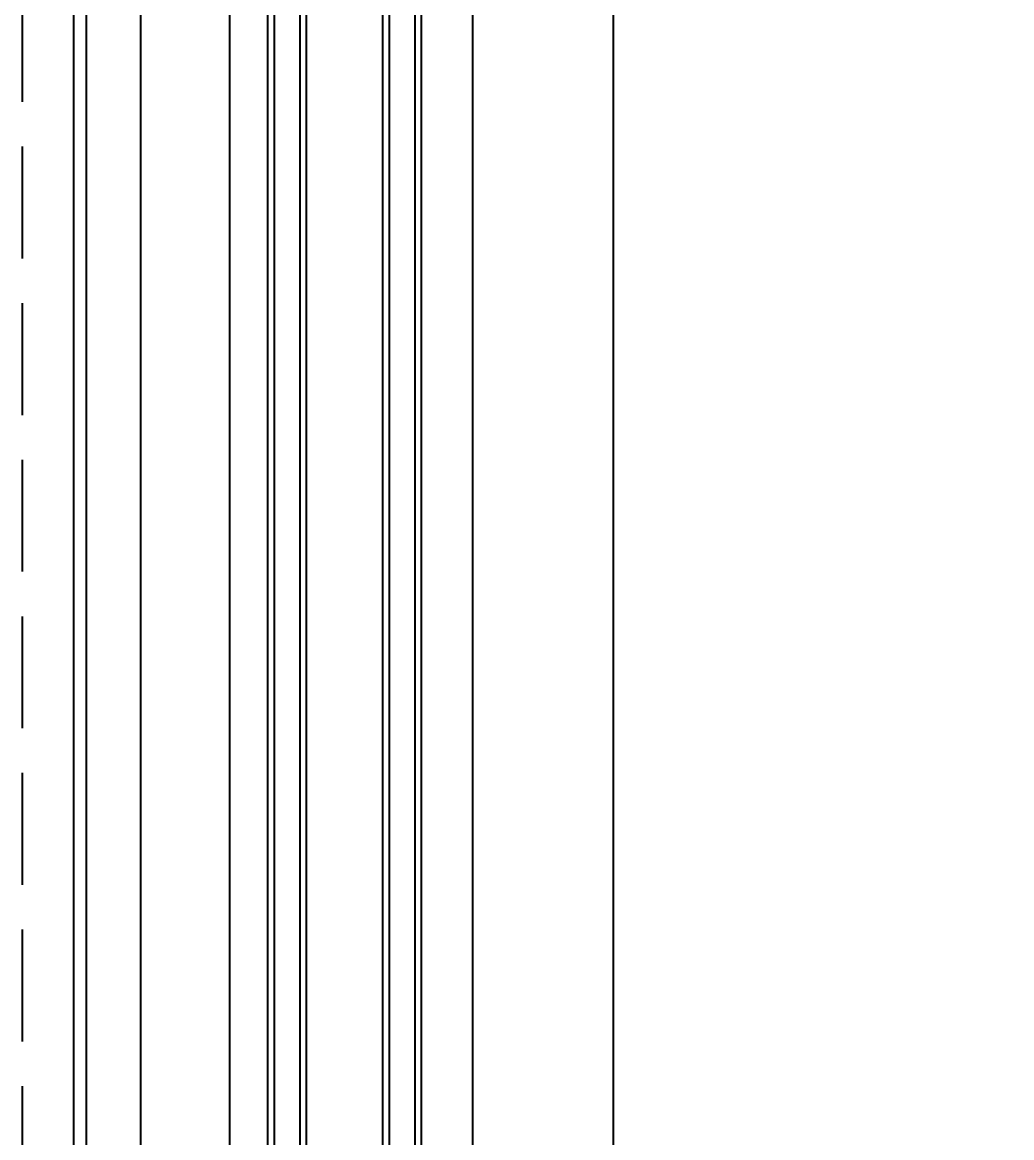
# Model space of a CAD drawing. Extents: x 220580 to 2027826, y -309201 to 71987.
# Drawn here: x 289529.2 to 289684, y -160620.9 to -160446.4 of the extents above; entities that cross this region are included whole.
import ezdxf

# ---------------------------------------------------------------- set-up
doc = ezdxf.new("R2010")
doc.units = 0
doc.linetypes.add('ZN-DASH', pattern=[0.35, 0.25, -0.1])
for name, color, linetype in [('!ZN1-填充-8', 8, 'Continuous'), ('!ZN3-玻璃幕墙-4', 4, 'Continuous'), ('!ZN5-钢材投影-40', 40, 'Continuous'), ('!ZN5-铝材投影-112', 112, 'Continuous'), ('!ZN6-虚线-8', 8, 'ZN-DASH'), ('DIM', 173, 'Continuous')]:
    doc.layers.add(name, color=color, linetype=linetype)
doc.styles.add('DHTEXT-1', font='ROMANS.shx', dxfattribs={"width": 0.7, "bigfont": 'CHINESE.shx'})
doc.dimstyles.new('ZN3', dxfattribs={"dimscale": 3, "dimtxt": 2.5, "dimasz": 1.5, "dimexe": 1, "dimexo": 2, "dimgap": 0.9, "dimtad": 1, "dimdec": 0, "dimdsep": 46, "dimtxsty": 'DHTEXT-1', "dimblk": 'ARCHTICK', "dimcen": 2.5, "dimclrd": 173, "dimclre": 173, "dimclrt": 7, "dimazin": 2, "dimtfac": 1, "dimtix": 1, "dimtmove": 2, "dimatfit": 3, "dimfxl": 0, "dimarcsym": 0})

# ---------------------------------------------------------------- blocks, each defined once
blk = doc.blocks.new('*U173')
at = {"layer": '!ZN1-填充-8'}
for p, q in [((2.058937752735802e-06, 22.99999999999977), (615.0439453725419, 23.00000000001777)), ((1.029468876367901e-06, 19.00000102946865), (615.043944343073, 19.00000102948664)), ((1.029468876367901e-06, 4.999999091356358), (615.043944343073, 4.999999091374344)), ((2.058937752735801e-06, 1.000000120825234), (615.0439453725419, 1.000000120843221))]:
    blk.add_line(p, q, dxfattribs=at)
at = {"layer": '!ZN3-玻璃幕墙-4'}
for points in [[(615.0439453725419, 24.00000000001777), (1.000002058937753, 23.99999999999977), (2.058937752735802e-06, 22.99999999999977), (2.058937752735801e-06, 18.99999999999977), (1.000002058937753, 17.99999999999977), (615.0439453725419, 18.00000000001776)], [(615.0439453725423, 6.000000000017759), (1.000002058937298, 5.999999999999773), (2.058936843241099e-06, 4.999999999999773), (2.058935933746397e-06, 0.9999999999997726), (1.000002058935479, 0), (615.0439453725423, 1.957827227304284e-11)]]:
    blk.add_lwpolyline(points, dxfattribs=at)
blk = doc.blocks.new('20250825140909')
at = {"layer": '!ZN5-钢材投影-40', "ltscale": 0.3}
blk.add_line((-2254.46323927131, 4985.000000114553), (-2254.463239271368, 4318.956055537157), dxfattribs=at)
at = {"layer": '!ZN5-铝材投影-112'}
for p, q in [((-2192.063242157747, 4949.999999999651), (-2192.063242157747, 4318.956055537157)), ((-2170.063239226525, 4949.999999999651), (-2170.063239226525, 4318.956055537157)), ((-2252.464945322019, 4901.999999878695), (-2252.464945322019, 4318.956055537157)), ((-2243.964974188653, 4901.999999878695), (-2243.964974188653, 4318.956055537157)), ((-2230.063255124027, 4901.999999878695), (-2230.063255124027, 4318.956055537157))]:
    blk.add_line(p, q, dxfattribs=at)
at = {"layer": '!ZN6-虚线-8', "color": 8, "linetype": 'ZN-DASH', "ltscale": 70}
blk.add_line((-2262.463239271368, 4985.000000114553), (-2262.463239271368, 4318.956055537157), dxfattribs=at)
at = {"layer": '!ZN3-玻璃幕墙-4', "xscale": -1.000000000000006, "rotation": 90}
blk.add_blockref('*U173', (-2200.063239271345, 4934.000000909698), dxfattribs=at)
blk = doc.blocks.new('_ArchTick')
at = {"color": 0, "linetype": 'ByBlock', "const_width": 0.4}
blk.add_lwpolyline([(-0.5, -0.5), (0.5, 0.5)], dxfattribs=at)
blk = doc.blocks.new('*D890')
at = {"layer": 'Defpoints', "color": 0, "ltscale": 30, "transparency": 16777216}
for p in [(289649.0025146006, -160329.3509701898), (290416.3379732165, -160329.3509701898), (289591.625834487, -161279.3509698584)]:
    blk.add_point(p, dxfattribs=at)
at = {"layer": 'DIM', "color": 173, "linetype": 'ByBlock', "lineweight": -2, "ltscale": 30, "transparency": 16777216}
for p, q in [((290416.3379732165, -160329.3509701898), (290416.3379732165, -160029.3509701898)), ((290049.0025146006, -160329.3509701898), (290616.3379732165, -160329.3509701898)), ((290416.3379732165, -161279.3509698584), (290416.3379732165, -160329.3509701898)), ((289991.625834487, -161279.3509698584), (290616.3379732165, -161279.3509698584)), ((290416.3379732165, -161279.3509698584), (290416.3379732165, -161579.3509698584))]:
    blk.add_line(p, q, dxfattribs=at)
at = {"layer": 'DIM', "color": 173, "lineweight": -2, "ltscale": 30, "transparency": 16777216, "xscale": 300, "yscale": 300, "zscale": 300}
for p, rotation in [((290416.3379732165, -160329.3509701898), 270), ((290416.3379732165, -161279.3509698584), 90)]:
    blk.add_blockref('_ArchTick', p, dxfattribs=dict(at, rotation=rotation))
at = {"layer": 'DIM', "color": 7, "ltscale": 30, "transparency": 16777216, "insert": (289986.3379732164, -160804.3509700241), "char_height": 500, "attachment_point": 5, "rotation": 90, "style": 'DHTEXT-1'}
blk.add_mtext('950', dxfattribs=at)

msp = doc.modelspace()

# ---------------------------------------------------------------- block references
at = {"ltscale": 1000}
msp.add_blockref('20250825140909', (291791.6890737582, -165279.3509701894), dxfattribs=at)

# ---------------------------------------------------------------- next in the draw order: dimensions: what is measured, and where the dimension line sits
at = {"layer": 'DIM', "ltscale": 30}
dim = msp.add_linear_dim(base=(290416.3379732165, -160329.3509701898), p1=(289591.6258344869, -161279.3509698583), p2=(289649.0025146005, -160329.3509701897), angle=90, dimstyle='ZN3', override={"dimscale": 200}, dxfattribs=at)
dim.commit()
dim.dimension.update_dxf_attribs({"geometry": '*D890', "text_midpoint": (289986.3379732164, -160804.3509700241)})

doc.saveas('drawing.dxf')
